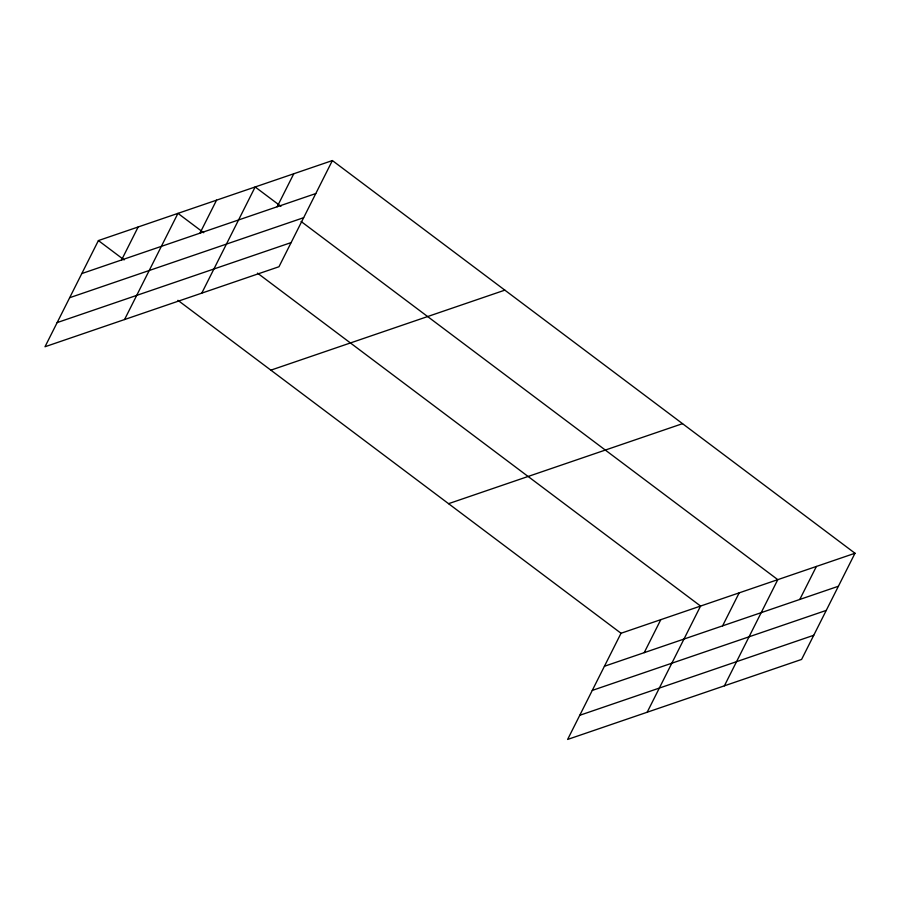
<?xml version="1.0" encoding="UTF-8"?>
<svg xmlns="http://www.w3.org/2000/svg" width="900" height="900" viewBox="0 0 900 900"><rect width="100%" height="100%" fill="white"/><g stroke="black" fill="none" stroke-linecap="round" stroke-linejoin="round"><path stroke-width="1.35" d="M332.381 160.56L98.404 240.57L45 346.748L278.977 266.738L332.381 160.56L855 553.252L801.596 659.43L567.619 739.44L621.023 633.262L855 553.252M121.579 259.965L138.172 226.969M124.549 319.545L177.953 213.368L203.715 232.718M199.969 233.156L216.562 200.16M201.769 293.141L255.161 186.964L280.924 206.314M277.178 206.752L293.771 173.756M644.209 652.658L660.803 619.661M647.179 712.238L700.571 606.06L257.468 273.116M722.587 625.849L739.181 592.864M724.387 685.834L777.791 579.656L301.084 221.468M799.796 599.445L816.39 566.46M81.81 273.566L315.787 193.556M69.66 297.709L303.637 217.699M57.15 322.594L291.127 242.584M270.866 370.159L504.844 290.149M448.56 503.674L682.538 423.664M604.429 666.259L838.406 586.249M592.279 690.413L826.256 610.403M579.769 715.286L813.746 635.276M98.404 240.57L124.155 259.92M177.919 300.319L621.023 633.262"/></g></svg>
